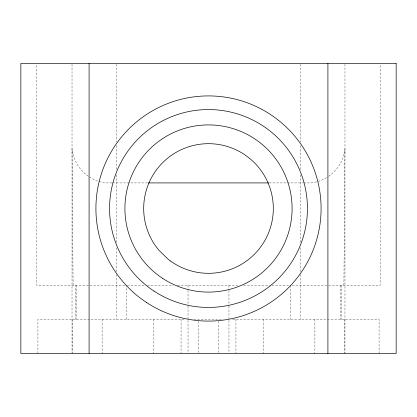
<?xml version="1.0" encoding="UTF-8"?>
<svg xmlns="http://www.w3.org/2000/svg" width="417" height="417" viewBox="0 0 417 417"><rect width="100%" height="100%" fill="white"/><g stroke="black" fill="none" stroke-linecap="round" stroke-linejoin="round"><path stroke-width="0.31" stroke-dasharray="2.08 1.56" d="M75.441 319.386L75.441 285.264M126.617 319.386L126.617 285.264M343.895 285.264L344.974 148.791A38.385 38.385 0 0 1 327.679 176.954M111.996 182.912L106.147 182.912A38.385 38.385 0 0 1 98.855 181.411M112.642 182.912L147.738 182.912M269.262 182.912L303.055 182.912M303.706 182.912L310.853 182.912A38.385 38.385 0 0 0 327.157 177.288M124.792 285.264L36.706 285.264L36.706 64.15M127.399 285.264L144.709 285.264M147.31 285.264L173.347 285.264M177.559 285.264L239.441 285.264M243.653 285.264L269.69 285.264M272.009 285.264L289.601 285.264M292.208 285.264L380.294 285.264L380.294 64.15M184.246 319.386L37.911 319.386L37.911 353.501M193.806 319.386L223.194 319.386M232.754 319.386L379.089 319.386L379.089 353.501M73.105 285.264L72.026 148.791A38.385 38.385 0 0 0 89.321 176.954M344.974 64.15L344.974 352.855M344.416 319.386L344.416 353.501M341.559 285.264L341.559 319.386M340.408 285.264L340.408 319.386M314.887 319.386L314.887 353.501M300.521 64.15L300.521 142.28M300.521 145.538L300.521 169.63M300.521 174.838L300.521 242.553M300.521 247.761L300.521 271.853M300.521 274.459L300.521 319.386M290.383 285.264L290.383 319.386M263.382 319.386L263.382 353.501M235.944 319.386L235.944 353.501M228.969 285.264L228.969 289.815M228.969 290.467L228.969 305.411M228.969 306.062L228.969 319.709M228.969 320.36L228.969 353.501M218.737 321.314L218.737 353.501M198.263 321.314L198.263 353.501M188.031 285.264L188.031 289.815M188.031 290.467L188.031 305.411M188.031 306.062L188.031 319.709M188.031 320.36L188.031 353.501M181.056 319.386L181.056 353.501M153.618 319.386L153.618 353.501M116.479 64.15L116.479 142.28M116.479 145.538L116.479 169.63M116.479 174.838L116.479 242.553M116.479 247.761L116.479 271.853M116.479 274.459L116.479 319.386M102.113 319.386L102.113 353.501M76.592 285.264L76.592 319.386M72.584 319.386L72.584 353.501M72.026 64.15L72.026 352.855M97.677 181.025A38.385 38.385 0 0 1 89.843 177.288"/><path stroke-width="0.63" d="M148.389 182.912L268.611 182.912M327.913 63.499L327.913 353.501M89.087 63.499L89.087 353.501M396.15 63.499L20.85 63.499L20.85 353.501L396.15 353.501L396.15 63.499M170.563 261.052L167.759 258.894L158.684 249.965A64.817 64.817 0 0 1 192.19 145.768A64.817 64.817 0 0 1 272.207 220.452A64.817 64.817 0 0 1 170.563 261.052M146.482 302.471A112.59 112.59 0 0 0 320.887 215.224A112.59 112.59 0 0 0 158.132 107.805A112.59 112.59 0 0 0 146.482 302.471M162.453 278.264A83.588 83.588 0 0 0 291.942 213.494A83.588 83.588 0 0 0 171.106 133.742A83.588 83.588 0 0 0 162.453 278.264M153.998 291.076A98.944 98.944 0 0 0 307.266 214.411A98.944 98.944 0 0 0 164.235 120.013A98.944 98.944 0 0 0 153.998 291.076"/></g></svg>
